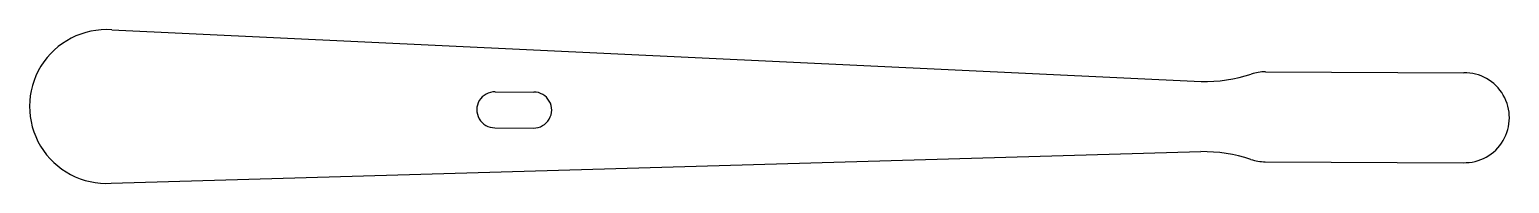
# Model space of a CAD drawing. Extents: x 20 to 514, y 24 to 76.
import ezdxf

# ---------------------------------------------------------------- set-up
doc = ezdxf.new("R2010")
doc.units = 0
doc.layers.get('0').update_dxf_attribs({"linetype": 'CONTINUOUS'})

msp = doc.modelspace()

# ---------------------------------------------------------------- linework, layer by layer
for p, q in [((47.1, 75.65), (410.8, 58.44)), ((432.29, 61.63), (498.45, 61.33)), ((175.07, 54.97), (187.97, 54.9)), ((174.97, 42.97), (187.92, 42.9)), ((46.88, 24.48), (410.69, 35.01)), ((432.16, 31.63), (498.31, 31.34))]:
    msp.add_line(p, q)
for centre, radius, start, end in [((45.3, 50.07), 25.64, 85.9739, 273.5161), ((411.97, 109.05), 50.63, 268.6734, 287.8913), ((432.23, 46.63), 15, 89.745, 108.277), ((498.7, 46.33), 15, 268.5018, 90.9882), ((174.97, 48.97), 6, 89.022, 270), ((187.97, 48.9), 6, 269.5094, 90), ((411.41, -15.61), 50.63, 71.5987, 90.8166), ((432.23, 46.63), 15, 251.213, 269.745)]:
    msp.add_arc(centre, radius, start, end)

doc.saveas('drawing.dxf')
